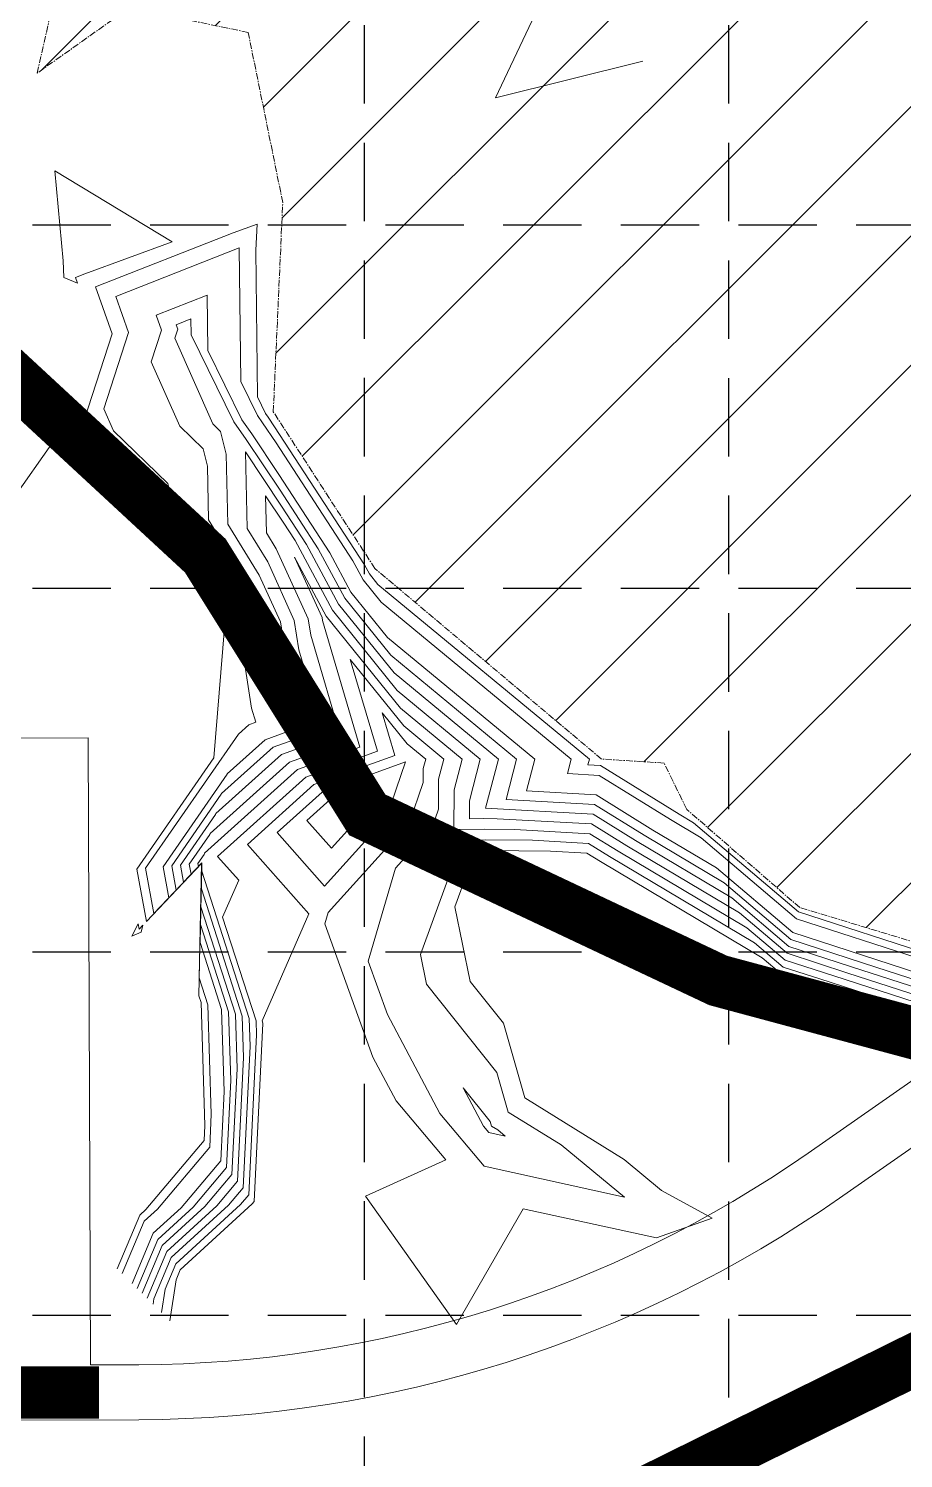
# Model space of a CAD drawing. Extents: x 18544 to 21332, y 16212 to 20668.
# Drawn here: x 19178.9 to 19346.2, y 19386 to 19659.6 of the extents above; entities that cross this region are included whole.
import ezdxf

# ---------------------------------------------------------------- set-up
doc = ezdxf.new("R2010")
doc.units = 0
doc.header["$MEASUREMENT"] = 0
doc.linetypes.add('CENTER', pattern=[2, 1.25, -0.25, 0.25, -0.25])
doc.linetypes.add('HIDDEN', pattern=[0.375, 0.25, -0.125])
for name, color, linetype, lineweight in [('27', 7, 'Continuous', 0), ('33', 7, 'Continuous', 0), ('5', 7, 'Continuous', 0), ('6', 7, 'Continuous', 0), ('62', 7, 'Continuous', 0), ('Erosion Blanket', 84, 'Continuous', 0)]:
    doc.layers.add(name, color=color, linetype=linetype, lineweight=lineweight)
doc.layers.add('GRID', color=254, linetype='HIDDEN')
doc.layers.add('SILT FENCE', color=200, linetype='Continuous')

msp = doc.modelspace()

# ---------------------------------------------------------------- hatches: boundary and pattern name
at = {"layer": 'Erosion Blanket', "linetype": 'Continuous', "lineweight": 0, "ltscale": 5}
h = msp.add_hatch(dxfattribs=at)
h.set_pattern_fill('ANSI31', color=5, scale=140, style=0)
h.set_pattern_definition([(45, (0, 0), (-12.37436867076458, 12.37436867076458), [])])
h.paths.add_polyline_path([(19245.16421046175, 19556.26077240211), (19225.72085216529, 19586.26333629261), (19227.53747436445, 19626.27216246224), (19220.92553005463, 19658.82505136876), (19198.21353793756, 19663.54895433515), (19180.58585023041, 19651.02797760552), (19187.10353653066, 19680.10099410382), (19181.32247043062, 19730.73490748314), (19154.14330128788, 19766.23067781915), (19171.59405228126, 19783.94229054842), (19182.08353716239, 19816.13616644795), (19232.07626168096, 19851.19416854763), (19268.28350883206, 19858.41222706687), (19292.80066526078, 19826.08025280007), (19318.22528201239, 19781.26115884274), (19335.34061935179, 19734.50643930784), (19353.40164697409, 19688.31959635914), (19371.45706108585, 19675.36576033815), (19377.89022098453, 19657.60348067873), (19386.98653985717, 19567.08224680929), (19377.34161281472, 19504.90227451704), (19370.21229488815, 19486.19911860103), (19354.59776565752, 19482.88797677236), (19326.3862191168, 19491.41056032289), (19304.79884744102, 19510.16859720756), (19300.44012387463, 19519.05593205359), (19288.50627309183, 19519.82029953917)])

# ---------------------------------------------------------------- linework, layer by layer
at = {"layer": '27', "color": 7, "linetype": 'Continuous', "lineweight": 0}
for p, q in [((19333.98378676107, 19435.83023094882), (19465.47655205237, 19527.6167290994)), ((18872.1406356151, 19392.25942949309), (19200.03533767205, 19393.4390061739))]:
    msp.add_line(p, q, dxfattribs=at)
for radius in [235.4999174867493, 264.4999174867493]:
    msp.add_arc((19199.1882, 19628.9374), radius, 270.2061048905911, 304.9163928011075, dxfattribs=at)
at = {"layer": '33', "color": 7, "linetype": 'Continuous', "lineweight": 0}
for p, q in [((18950.3628, 19523.0417), (19190.3613, 19523.905)), ((19190.3613, 19523.905), (19190.7929, 19403.9058))]:
    msp.add_line(p, q, dxfattribs=at)
at = {"layer": '5', "color": 254, "linetype": 'Continuous', "lineweight": 0}
for points in [[(19181.02039616688, 19727.21668026673), (19184.21542997833, 19705.396832078), (19193.21529203467, 19709.1403635609), (19319.84474423353, 19724.25642500992), (19280.38033223365, 19672.06211637623), (19268.21884381848, 19646.32693626514), (19296.38558668172, 19653.29640433363)], [(19181.02039616688, 19727.21668026673), (19184.21542997833, 19705.396832078), (19193.21529203467, 19709.1403635609), (19319.84474423353, 19724.25642500992), (19280.38033223365, 19672.06211637623), (19268.21884381848, 19646.32693626514), (19296.38558668172, 19653.29640433363)], [(19199.69259619645, 19418.55965860895), (19203.64604469131, 19427.94068179571), (19210.38454223151, 19434.1152642964), (19216.76412446974, 19441.66356523026), (19217.57636672262, 19458.3924308359), (19217.16480043947, 19471.48531525315), (19211.81245916013, 19488.15371988281), (19212.05106630451, 19499.92466530656), (19207.16295324564, 19494.76775897092), (19206.31242557451, 19499.38913219703), (19215.77974198432, 19513.07454957122), (19215.84049165319, 19513.20361521958), (19225.7119084872, 19522.08952989288), (19232.32968768883, 19524.47353904233), (19228.351475927, 19537.94096998505), (19227.08092421644, 19546.0897832606), (19223.02259163182, 19555.02403296915), (19217.03297533189, 19564.76990759301), (19216.73053134556, 19578.16599675588), (19215.65397149571, 19582.46753978088), (19214.14711652882, 19583.93024451125), (19206.88853036592, 19600.31462544939), (19207.45390787072, 19602.06302146367), (19207.1601351146, 19602.89186787012), (19209.98796779077, 19604.00471098666), (19210.02410166936, 19600.943562154), (19218.15111713614, 19584.35630986663), (19220.5710750206, 19580.95388600116), (19227.04681658681, 19571.22866569415), (19234.31391659597, 19560.06596731773), (19239.38765367596, 19550.62377038484), (19248.1994317301, 19539.67754904324), (19272.24808648336, 19519.81998808863), (19270.23120350658, 19512.06001941282), (19287.14895494553, 19511.12294801477), (19296.6482746086, 19505.23982280038), (19311.92159725639, 19496.14702733848), (19324.689602884, 19485.29927179174), (19340.96151203345, 19480.02123878292), (19357.68262774133, 19474.61727483138)], [(19199.69259619645, 19418.55965860895), (19203.64604469131, 19427.94068179571), (19210.38454223151, 19434.1152642964), (19216.76412446974, 19441.66356523026), (19217.57636672262, 19458.3924308359), (19217.16480043947, 19471.48531525315), (19211.81245916013, 19488.15371988281), (19212.05106630451, 19499.92466530656), (19207.16295324564, 19494.76775897092), (19206.31242557451, 19499.38913219703), (19215.77974198432, 19513.07454957122), (19215.84049165319, 19513.20361521958), (19225.7119084872, 19522.08952989288), (19232.32968768883, 19524.47353904233), (19228.351475927, 19537.94096998505), (19227.08092421644, 19546.0897832606), (19223.02259163182, 19555.02403296915), (19217.03297533189, 19564.76990759301), (19216.73053134556, 19578.16599675588), (19215.65397149571, 19582.46753978088), (19214.14711652882, 19583.93024451125), (19206.88853036592, 19600.31462544939), (19207.45390787072, 19602.06302146367), (19207.1601351146, 19602.89186787012), (19209.98796779077, 19604.00471098666), (19210.02410166936, 19600.943562154), (19218.15111713614, 19584.35630986663), (19220.5710750206, 19580.95388600116), (19227.04681658681, 19571.22866569415), (19234.31391659597, 19560.06596731773), (19239.38765367596, 19550.62377038484), (19248.1994317301, 19539.67754904324), (19272.24808648336, 19519.81998808863), (19270.23120350658, 19512.06001941282), (19287.14895494553, 19511.12294801477), (19296.6482746086, 19505.23982280038), (19311.92159725639, 19496.14702733848), (19324.689602884, 19485.29927179174), (19340.96151203345, 19480.02123878292), (19357.68262774133, 19474.61727483138)], [(19343.89248005615, 19471.90209103671), (19327.51617877133, 19477.19461716666), (19322.85893160497, 19478.70526376843), (19319.20455045625, 19481.81004258553), (19288.31433347576, 19500.20017492294), (19285.69728212836, 19501.82096897183), (19278.69591973022, 19502.20877325358), (19266.64033237404, 19502.35770364391), (19264.39870675985, 19502.32674958647), (19260.45712457961, 19491.54306613971), (19263.34991962951, 19477.27349637745), (19269.76082702414, 19469.26847884457), (19273.82073021638, 19454.98791295816), (19292.82824805444, 19443.18719617603), (19299.95837105014, 19437.31088033082), (19309.6252511948, 19432.01394953459), (19299.00981269265, 19428.24893406476), (19273.53189467147, 19433.79686428419), (19260.72808080081, 19411.62559183325), (19243.34434098636, 19436.17782863552), (19258.70123345744, 19443.16359016999), (19249.20822279122, 19454.42053822748), (19244.77810654927, 19462.81042566912), (19235.55268064516, 19488.28643639637), (19236.19400943327, 19490.47976777856), (19251.740409064, 19507.6720404706), (19254.38439638966, 19515.34550644856), (19254.39402887662, 19518.02815337077), (19254.85965595264, 19519.81965618152), (19251.29537491379, 19522.7627699942), (19246.52844219794, 19528.68437858822), (19248.9433004059, 19520.50936475722), (19233.49239360943, 19514.94328252815), (19220.76937834407, 19503.49045565355), (19232.50679172643, 19490.1912417951), (19223.58115872066, 19469.77052625813), (19223.7368089877, 19469.28579602344), (19223.73885658132, 19469.22065730155), (19222.08595788446, 19435.17771012604), (19221.7089934843, 19434.73168707541), (19207.95122767418, 19422.12524780725), (19207.14983187048, 19420.22363896908), (19205.95888827398, 19412.37285429223)], [(19343.89248005615, 19471.90209103671), (19327.51617877133, 19477.19461716666), (19322.85893160497, 19478.70526376843), (19319.20455045625, 19481.81004258553), (19288.31433347576, 19500.20017492294), (19285.69728212836, 19501.82096897183), (19278.69591973022, 19502.20877325358), (19266.64033237404, 19502.35770364391), (19264.39870675985, 19502.32674958647), (19260.45712457961, 19491.54306613971), (19263.34991962951, 19477.27349637745), (19269.76082702414, 19469.26847884457), (19273.82073021638, 19454.98791295816), (19292.82824805444, 19443.18719617603), (19299.95837105014, 19437.31088033082), (19309.6252511948, 19432.01394953459), (19299.00981269265, 19428.24893406476), (19273.53189467147, 19433.79686428419), (19260.72808080081, 19411.62559183325), (19243.34434098636, 19436.17782863552), (19258.70123345744, 19443.16359016999), (19249.20822279122, 19454.42053822748), (19244.77810654927, 19462.81042566912), (19235.55268064516, 19488.28643639637), (19236.19400943327, 19490.47976777856), (19251.740409064, 19507.6720404706), (19254.38439638966, 19515.34550644856), (19254.39402887662, 19518.02815337077), (19254.85965595264, 19519.81965618152), (19251.29537491379, 19522.7627699942), (19246.52844219794, 19528.68437858822), (19248.9433004059, 19520.50936475722), (19233.49239360943, 19514.94328252815), (19220.76937834407, 19503.49045565355), (19232.50679172643, 19490.1912417951), (19223.58115872066, 19469.77052625813), (19223.7368089877, 19469.28579602344), (19223.73885658132, 19469.22065730155), (19222.08595788446, 19435.17771012604), (19221.7089934843, 19434.73168707541), (19207.95122767418, 19422.12524780725), (19207.14983187048, 19420.22363896908), (19205.95888827398, 19412.37285429223)]]:
    msp.add_lwpolyline(points, dxfattribs=at)
for points in [[(19188.28580617695, 19610.85883027742), (19185.68299004486, 19611.94813392438), (19185.54375410627, 19615.16055894956), (19183.96293495285, 19632.32103353984), (19206.41728456069, 19618.76925134739), (19189.68690525224, 19612.66205486923), (19187.89641929686, 19611.9574410535)], [(19188.28580617695, 19610.85883027742), (19185.68299004486, 19611.94813392438), (19185.54375410627, 19615.16055894956), (19183.96293495285, 19632.32103353984), (19206.41728456069, 19618.76925134739), (19189.68690525224, 19612.66205486923), (19187.89641929686, 19611.9574410535)], [(19198.69231519517, 19485.95953689993), (19199.88709324626, 19488.28402470779), (19200.07633675344, 19487.25576320078), (19200.80160093997, 19488.02090906095), (19200.48399040803, 19486.6758656209)], [(19198.69231519517, 19485.95953689993), (19199.88709324626, 19488.28402470779), (19200.07633675344, 19487.25576320078), (19200.80160093997, 19488.02090906095), (19200.48399040803, 19486.6758656209)]]:
    msp.add_lwpolyline(points, close=True, dxfattribs=at)
at = {"layer": '6', "color": 254, "linetype": 'Continuous', "lineweight": 0}
for p, q in [((19203.30739194922, 19604.70498250679), (19213.06788635212, 19608.54605100253)), ((19203.30739194922, 19604.70498250679), (19213.06788635212, 19608.54605100253)), ((19213.06788635212, 19608.54605100253), (19213.19260537431, 19597.98024691)), ((19213.06788635212, 19608.54605100253), (19213.19260537431, 19597.98024691)), ((19204.32137251198, 19601.84415174414), (19203.30739194922, 19604.70498250679)), ((19204.32137251198, 19601.84415174414), (19203.30739194922, 19604.70498250679)), ((19202.36992607807, 19595.80942074343), (19204.32137251198, 19601.84415174414)), ((19202.36992607807, 19595.80942074343), (19204.32137251198, 19601.84415174414)), ((19213.19260537431, 19597.98024691), (19219.67912518998, 19584.74124901883)), ((19213.19260537431, 19597.98024691), (19219.67912518998, 19584.74124901883)), ((19207.83183249916, 19583.48057963805), (19202.36992607807, 19595.80942074343)), ((19207.83183249916, 19583.48057963805), (19202.36992607807, 19595.80942074343)), ((19219.67912518998, 19584.74124901883), (19221.61059742729, 19582.0256285165)), ((19219.67912518998, 19584.74124901883), (19221.61059742729, 19582.0256285165)), ((19212.29041119724, 19579.15263548082), (19207.83183249916, 19583.48057963805)), ((19212.29041119724, 19579.15263548082), (19207.83183249916, 19583.48057963805)), ((19221.61059742729, 19582.0256285165), (19226.77916467788, 19574.26351283303)), ((19221.61059742729, 19582.0256285165), (19226.77916467788, 19574.26351283303)), ((19213.11484930265, 19575.85847958007), (19212.29041119724, 19579.15263548082)), ((19213.11484930265, 19575.85847958007), (19212.29041119724, 19579.15263548082)), ((19213.3464633137, 19565.59964783776), (19213.11484930265, 19575.85847958007)), ((19213.3464633137, 19565.59964783776), (19213.11484930265, 19575.85847958007)), ((19226.77916467788, 19574.26351283303), (19236.52735038606, 19559.28971907102)), ((19226.77916467788, 19574.26351283303), (19236.52735038606, 19559.28971907102)), ((19221.38101519212, 19552.52640051271), (19213.3464633137, 19565.59964783776)), ((19221.38101519212, 19552.52640051271), (19213.3464633137, 19565.59964783776)), ((19236.52735038606, 19559.28971907102), (19240.56605337993, 19551.77371490524)), ((19236.52735038606, 19559.28971907102), (19240.56605337993, 19551.77371490524)), ((19224.42425708487, 19545.82683057649), (19221.38101519212, 19552.52640051271)), ((19224.42425708487, 19545.82683057649), (19221.38101519212, 19552.52640051271)), ((19240.56605337993, 19551.77371490524), (19247.58024309214, 19543.06050485244)), ((19240.56605337993, 19551.77371490524), (19247.58024309214, 19543.06050485244)), ((19226.09074264046, 19535.13865510117), (19224.42425708487, 19545.82683057649)), ((19226.09074264046, 19535.13865510117), (19224.42425708487, 19545.82683057649)), ((19247.58024309214, 19543.06050485244), (19275.72577258827, 19519.82005446944)), ((19247.58024309214, 19543.06050485244), (19275.72577258827, 19519.82005446944)), ((19229.00696514481, 19525.26637390057), (19226.09074264046, 19535.13865510117)), ((19229.00696514481, 19525.26637390057), (19226.09074264046, 19535.13865510117)), ((19224.15581146275, 19523.51877936644), (19229.00696514481, 19525.26637390057)), ((19224.15581146275, 19523.51877936644), (19229.00696514481, 19525.26637390057)), ((19216.91958331553, 19517.00497218543), (19224.15581146275, 19523.51877936644)), ((19216.91958331553, 19517.00497218543), (19224.15581146275, 19523.51877936644)), ((19275.72577258827, 19519.82005446944), (19274.14030843226, 19513.71997214271)), ((19275.72577258827, 19519.82005446944), (19274.14030843226, 19513.71997214271)), ((19204.64709071932, 19499.23431291238), (19216.8750508591, 19516.91036079593)), ((19204.64709071932, 19499.23431291238), (19216.8750508591, 19516.91036079593)), ((19216.8750508591, 19516.91036079593), (19216.91958331553, 19517.00497218543)), ((19216.8750508591, 19516.91036079593), (19216.91958331553, 19517.00497218543)), ((19274.14030843226, 19513.71997214271), (19287.43928950774, 19512.98334382458)), ((19274.14030843226, 19513.71997214271), (19287.43928950774, 19512.98334382458)), ((19287.43928950774, 19512.98334382458), (19298.31506283456, 19506.24775237586)), ((19287.43928950774, 19512.98334382458), (19298.31506283456, 19506.24775237586)), ((19298.31506283456, 19506.24775237586), (19310.46500661641, 19499.01442428968)), ((19298.31506283456, 19506.24775237586), (19310.46500661641, 19499.01442428968)), ((19212.03998957183, 19499.90584105045), (19205.74562994781, 19493.26535981628)), ((19212.03998957183, 19499.90584105045), (19205.74562994781, 19493.26535981628)), ((19211.73273825495, 19484.74854768517), (19212.03998957183, 19499.90584105045)), ((19211.73273825495, 19484.74854768517), (19212.03998957183, 19499.90584105045)), ((19205.74562994781, 19493.26535981628), (19204.64709071932, 19499.23431291238)), ((19205.74562994781, 19493.26535981628), (19204.64709071932, 19499.23431291238)), ((19310.46500661641, 19499.01442428968), (19325.05573714103, 19486.61807339702)), ((19310.46500661641, 19499.01442428968), (19325.05573714103, 19486.61807339702)), ((19325.05573714103, 19486.61807339702), (19343.65057868588, 19480.58656310618)), ((19325.05573714103, 19486.61807339702), (19343.65057868588, 19480.58656310618)), ((19215.85039873043, 19471.92521909848), (19211.73273825495, 19484.74854768517)), ((19215.85039873043, 19471.92521909848), (19211.73273825495, 19484.74854768517)), ((19343.65057868588, 19480.58656310618), (19357.07429433271, 19476.24825956603)), ((19343.65057868588, 19480.58656310618), (19357.07429433271, 19476.24825956603)), ((19216.3438687521, 19456.22678554033), (19215.85039873043, 19471.92521909848)), ((19216.3438687521, 19456.22678554033), (19215.85039873043, 19471.92521909848)), ((19215.6997577868, 19442.96073624989), (19216.3438687521, 19456.22678554033)), ((19215.6997577868, 19442.96073624989), (19216.3438687521, 19456.22678554033)), ((19208.11965198218, 19433.99197973876), (19215.6997577868, 19442.96073624989)), ((19208.11965198218, 19433.99197973876), (19215.6997577868, 19442.96073624989)), ((19202.78500809656, 19429.10376859645), (19208.11965198218, 19433.99197973876)), ((19202.78500809656, 19429.10376859645), (19208.11965198218, 19433.99197973876)), ((19198.7384182004, 19419.50173288061), (19202.78500809656, 19429.10376859645)), ((19198.7384182004, 19419.50173288061), (19202.78500809656, 19429.10376859645))]:
    msp.add_line(p, q, dxfattribs=at)
for points in [[(19351.71777864315, 19482.28253607898), (19326.15413990906, 19490.57447821284), (19306.0952346965, 19507.61661514328), (19303.31542751549, 19509.27154110233), (19288.31029320048, 19518.56453125096), (19285.86762320628, 19518.6998303293), (19286.15883090915, 19519.82025361492), (19245.72267718436, 19553.20937228309), (19244.10125249794, 19555.22354846645), (19243.16765175329, 19556.96097434004), (19225.97620895108, 19583.36805424971), (19224.72916465041, 19585.24085606555), (19224.26314934538, 19585.89606647542), (19222.6981164861, 19589.09030117801), (19222.36644800562, 19617.18821439558), (19222.61525207068, 19622.16151509446), (19218.0668522599, 19620.50118386182), (19191.74916245918, 19610.14432641682), (19194.92376642964, 19601.18754257942), (19188.81411321451, 19582.29380662252), (19188.88598041017, 19582.13158501541), (19202.19973030183, 19569.20792257759), (19202.26780317393, 19568.93592805567), (19202.28692726524, 19568.08886856289), (19216.34803944822, 19545.20963397931), (19216.33640603962, 19545.04628815577), (19216.41081895505, 19544.91313904538), (19214.38779144261, 19520.07240310374), (19199.6510861507, 19498.76985505844), (19201.49366005127, 19488.75816235542), (19212.00675937071, 19499.84936827906), (19211.49357553636, 19474.53303110141), (19211.90719360027, 19473.24493063753), (19212.64637483749, 19449.72984965972), (19212.50665773797, 19446.85224931486), (19201.32498123112, 19433.62212607196), (19200.20189830623, 19432.59302898953), (19195.8758842096, 19422.32795569817)], [(19351.71777864315, 19482.28253607898), (19326.15413990906, 19490.57447821284), (19306.0952346965, 19507.61661514328), (19303.31542751549, 19509.27154110233), (19288.31029320048, 19518.56453125096), (19285.86762320628, 19518.6998303293), (19286.15883090915, 19519.82025361492), (19245.72267718436, 19553.20937228309), (19244.10125249794, 19555.22354846645), (19243.16765175329, 19556.96097434004), (19225.97620895108, 19583.36805424971), (19224.72916465041, 19585.24085606555), (19224.26314934538, 19585.89606647542), (19222.6981164861, 19589.09030117801), (19222.36644800562, 19617.18821439558), (19222.61525207068, 19622.16151509446), (19218.0668522599, 19620.50118386182), (19191.74916245918, 19610.14432641682), (19194.92376642964, 19601.18754257942), (19188.81411321451, 19582.29380662252), (19188.88598041017, 19582.13158501541), (19202.19973030183, 19569.20792257759), (19202.26780317393, 19568.93592805567), (19202.28692726524, 19568.08886856289), (19216.34803944822, 19545.20963397931), (19216.33640603962, 19545.04628815577), (19216.41081895505, 19544.91313904538), (19214.38779144261, 19520.07240310374), (19199.6510861507, 19498.76985505844), (19201.49366005127, 19488.75816235542), (19212.00675937071, 19499.84936827906), (19211.49357553636, 19474.53303110141), (19211.90719360027, 19473.24493063753), (19212.64637483749, 19449.72984965972), (19212.50665773797, 19446.85224931486), (19201.32498123112, 19433.62212607196), (19200.20189830623, 19432.59302898953), (19195.8758842096, 19422.32795569817)], [(19349.02871199072, 19481.71721175573), (19325.78800565203, 19489.25567660756), (19307.55182533646, 19504.74921819208), (19301.64863928953, 19508.26361152684), (19288.01995863521, 19516.70413544114), (19281.95851828059, 19517.03987759941), (19282.68114480117, 19519.82018723411), (19246.34186581927, 19549.82641647084), (19242.92285279397, 19554.07360394604), (19240.95421796625, 19557.7372225837), (19226.24386086001, 19580.33320711081), (19223.68964224067, 19584.16911355022), (19222.73514129155, 19585.51112732322), (19219.52961278115, 19592.05361642201), (19219.22772348094, 19617.62873103122), (19195.60190562151, 19608.33121178015), (19198.05630179144, 19601.40641229896), (19193.33271750237, 19586.79901132847), (19195.20126443983, 19582.58124988861), (19205.5632906003, 19572.52282687765), (19205.88348521684, 19571.24344523148), (19205.97343928343, 19567.25912832118), (19218.09786231269, 19547.53113560595), (19219.11092281869, 19545.30092520524), (19221.56927606738, 19529.53402533341), (19222.36152005677, 19526.85204361705), (19221.04361741386, 19526.3772783105), (19219.07776664632, 19524.60768611408), (19219.06566860561, 19524.58198323923), (19201.31642100589, 19498.92467434309), (19202.9109833491, 19490.26056150701), (19212.0178361034, 19499.86819253517), (19211.57329644154, 19477.938203296), (19213.22159531236, 19472.8050267922), (19213.87887280801, 19451.89549495529), (19213.57102442091, 19445.55507829219), (19203.58987148045, 19433.7454106296), (19201.06293490402, 19431.42994219184), (19196.83006220738, 19421.38588142482)], [(19349.02871199072, 19481.71721175573), (19325.78800565203, 19489.25567660756), (19307.55182533646, 19504.74921819208), (19301.64863928953, 19508.26361152684), (19288.01995863521, 19516.70413544114), (19281.95851828059, 19517.03987759941), (19282.68114480117, 19519.82018723411), (19246.34186581927, 19549.82641647084), (19242.92285279397, 19554.07360394604), (19240.95421796625, 19557.7372225837), (19226.24386086001, 19580.33320711081), (19223.68964224067, 19584.16911355022), (19222.73514129155, 19585.51112732322), (19219.52961278115, 19592.05361642201), (19219.22772348094, 19617.62873103122), (19195.60190562151, 19608.33121178015), (19198.05630179144, 19601.40641229896), (19193.33271750237, 19586.79901132847), (19195.20126443983, 19582.58124988861), (19205.5632906003, 19572.52282687765), (19205.88348521684, 19571.24344523148), (19205.97343928343, 19567.25912832118), (19218.09786231269, 19547.53113560595), (19219.11092281869, 19545.30092520524), (19221.56927606738, 19529.53402533341), (19222.36152005677, 19526.85204361705), (19221.04361741386, 19526.3772783105), (19219.07776664632, 19524.60768611408), (19219.06566860561, 19524.58198323923), (19201.31642100589, 19498.92467434309), (19202.9109833491, 19490.26056150701), (19212.0178361034, 19499.86819253517), (19211.57329644154, 19477.938203296), (19213.22159531236, 19472.8050267922), (19213.87887280801, 19451.89549495529), (19213.57102442091, 19445.55507829219), (19203.58987148045, 19433.7454106296), (19201.06293490402, 19431.42994219184), (19196.83006220738, 19421.38588142482)], [(19176.22927998596, 19569.9530791406), (19183.32719088107, 19580.08280086062), (19181.30726914579, 19588.21753248696), (19165.04723552355, 19607.56658794214)], [(19176.22927998596, 19569.9530791406), (19183.32719088107, 19580.08280086062), (19181.30726914579, 19588.21753248696), (19165.04723552355, 19607.56658794214)], [(19358.29096114994, 19472.98629009369), (19338.27244538103, 19479.45591445967), (19324.32346863003, 19483.98047018952), (19313.37818789636, 19493.27963039033), (19294.98148638264, 19504.23189322489), (19286.85862038331, 19509.26255220802), (19266.32209858394, 19510.40006668295), (19268.77040037843, 19519.81992170781), (19248.81862036806, 19536.29459323405), (19238.20925396893, 19549.47382586444), (19232.10048280587, 19560.84221556139), (19227.31446849574, 19568.19381855525), (19220.38862468948, 19578.59499904172), (19220.71948734703, 19563.9401673513), (19224.66416807459, 19557.52166542253), (19229.737591348, 19546.35273594775), (19230.61220921049, 19540.74328486892), (19235.65241023286, 19523.68070418714), (19227.26800551164, 19520.66028041932), (19214.76139998779, 19509.40225825678), (19214.68443310953, 19509.23873834956), (19207.9777604297, 19499.54395148168), (19208.58027654653, 19496.27015812555), (19212.0621430372, 19499.94348956267), (19211.89218006531, 19491.5588920774), (19218.4792021485, 19471.04541140782), (19218.80886469619, 19460.55807612843), (19217.82849115268, 19440.36639421064), (19212.6494324839, 19434.23854885098), (19204.5070812891, 19426.77759499802), (19200.6467741936, 19417.61758433621)], [(19358.29096114994, 19472.98629009369), (19338.27244538103, 19479.45591445967), (19324.32346863003, 19483.98047018952), (19313.37818789636, 19493.27963039033), (19294.98148638264, 19504.23189322489), (19286.85862038331, 19509.26255220802), (19266.32209858394, 19510.40006668295), (19268.77040037843, 19519.81992170781), (19248.81862036806, 19536.29459323405), (19238.20925396893, 19549.47382586444), (19232.10048280587, 19560.84221556139), (19227.31446849574, 19568.19381855525), (19220.38862468948, 19578.59499904172), (19220.71948734703, 19563.9401673513), (19224.66416807459, 19557.52166542253), (19229.737591348, 19546.35273594775), (19230.61220921049, 19540.74328486892), (19235.65241023286, 19523.68070418714), (19227.26800551164, 19520.66028041932), (19214.76139998779, 19509.40225825678), (19214.68443310953, 19509.23873834956), (19207.9777604297, 19499.54395148168), (19208.58027654653, 19496.27015812555), (19212.0621430372, 19499.94348956267), (19211.89218006531, 19491.5588920774), (19218.4792021485, 19471.04541140782), (19218.80886469619, 19460.55807612843), (19217.82849115268, 19440.36639421064), (19212.6494324839, 19434.23854885098), (19204.5070812891, 19426.77759499802), (19200.6467741936, 19417.61758433621)], [(19201.60095219087, 19416.67551006336), (19205.36811788385, 19425.61450820032), (19214.91432273324, 19434.36183340861), (19218.89285783563, 19439.06922318796), (19220.04136266671, 19462.72372142094), (19219.79360386059, 19470.60550756249), (19211.97190097354, 19494.96406427198), (19212.07321976989, 19499.96231381878), (19209.99759984436, 19497.77255728019), (19209.64309528795, 19499.69877076632), (19213.58912423475, 19505.4029271279), (19213.6823083224, 19505.60090129093), (19228.82410253609, 19519.23103094577), (19238.97513277688, 19522.8878693289), (19232.87294249703, 19543.54559974975), (19232.39425847957, 19546.61568863186), (19226.3057445143, 19560.01929787591), (19224.40599936216, 19563.11042710959), (19224.24665700553, 19570.16814542985), (19227.58212040468, 19565.15897141636), (19229.88704901578, 19561.61846380505), (19237.03085426496, 19548.32388134709), (19249.43780900296, 19532.9116374218), (19265.29271427045, 19519.81985532396), (19263.22147659535, 19511.85075663625), (19263.20907636952, 19508.39729465926), (19265.89137761773, 19508.43433389996), (19268.51969929807, 19508.40186455885), (19286.56828581805, 19507.40215639821), (19293.31469815363, 19503.22396364941), (19314.83477853633, 19490.41223343913), (19323.957334373, 19482.66166858425), (19335.5833787286, 19478.89059013642), (19358.8992945555, 19471.35530535905)], [(19201.60095219087, 19416.67551006336), (19205.36811788385, 19425.61450820032), (19214.91432273324, 19434.36183340861), (19218.89285783563, 19439.06922318796), (19220.04136266671, 19462.72372142094), (19219.79360386059, 19470.60550756249), (19211.97190097354, 19494.96406427198), (19212.07321976989, 19499.96231381878), (19209.99759984436, 19497.77255728019), (19209.64309528795, 19499.69877076632), (19213.58912423475, 19505.4029271279), (19213.6823083224, 19505.60090129093), (19228.82410253609, 19519.23103094577), (19238.97513277688, 19522.8878693289), (19232.87294249703, 19543.54559974975), (19232.39425847957, 19546.61568863186), (19226.3057445143, 19560.01929787591), (19224.40599936216, 19563.11042710959), (19224.24665700553, 19570.16814542985), (19227.58212040468, 19565.15897141636), (19229.88704901578, 19561.61846380505), (19237.03085426496, 19548.32388134709), (19249.43780900296, 19532.9116374218), (19265.29271427045, 19519.81985532396), (19263.22147659535, 19511.85075663625), (19263.20907636952, 19508.39729465926), (19265.89137761773, 19508.43433389996), (19268.51969929807, 19508.40186455885), (19286.56828581805, 19507.40215639821), (19293.31469815363, 19503.22396364941), (19314.83477853633, 19490.41223343913), (19323.957334373, 19482.66166858425), (19335.5833787286, 19478.89059013642), (19358.8992945555, 19471.35530535905)], [(19202.75576214631, 19415.53534884379), (19202.91554615925, 19416.5886563921), (19206.22915448164, 19424.45142140263), (19217.17921298257, 19434.4851179632), (19219.95722451857, 19437.77205216834), (19221.27386063723, 19464.88936671651), (19221.10800556963, 19470.1656037141), (19212.05162187872, 19498.36923646657), (19212.08429650563, 19499.98113807489), (19211.41492314219, 19499.27495643483), (19211.30843014313, 19499.85359005097), (19212.49381535997, 19501.56711590625), (19212.60321666006, 19501.79954432508), (19230.38019956053, 19517.80178147526), (19242.2978553209, 19522.09503447066), (19235.13367578356, 19546.34791463362), (19235.05092561113, 19546.87864131901), (19229.80238835414, 19558.43307691275), (19235.85245455794, 19547.17393682669), (19250.05699764092, 19529.5286816126), (19261.81502816553, 19519.81978894315), (19260.27899402448, 19513.90988888211), (19260.25176808374, 19506.32746711936), (19266.14102920316, 19506.40879048128), (19271.91177277444, 19506.33750079043), (19286.27795125584, 19505.5417605884), (19291.64790992767, 19502.21603407392), (19316.29136917631, 19487.54483648793), (19323.59120011597, 19481.34286697898), (19332.89431207618, 19478.32526581317), (19359.50762796411, 19469.72432062136)], [(19202.75576214631, 19415.53534884379), (19202.91554615925, 19416.5886563921), (19206.22915448164, 19424.45142140263), (19217.17921298257, 19434.4851179632), (19219.95722451857, 19437.77205216834), (19221.27386063723, 19464.88936671651), (19221.10800556963, 19470.1656037141), (19212.05162187872, 19498.36923646657), (19212.08429650563, 19499.98113807489), (19211.41492314219, 19499.27495643483), (19211.30843014313, 19499.85359005097), (19212.49381535997, 19501.56711590625), (19212.60321666006, 19501.79954432508), (19230.38019956053, 19517.80178147526), (19242.2978553209, 19522.09503447066), (19235.13367578356, 19546.34791463362), (19235.05092561113, 19546.87864131901), (19229.80238835414, 19558.43307691275), (19235.85245455794, 19547.17393682669), (19250.05699764092, 19529.5286816126), (19261.81502816553, 19519.81978894315), (19260.27899402448, 19513.90988888211), (19260.25176808374, 19506.32746711936), (19266.14102920316, 19506.40879048128), (19271.91177277444, 19506.33750079043), (19286.27795125584, 19505.5417605884), (19291.64790992767, 19502.21603407392), (19316.29136917631, 19487.54483648793), (19323.59120011597, 19481.34286697898), (19332.89431207618, 19478.32526581317), (19359.50762796411, 19469.72432062136)], [(19204.35732521096, 19413.9541015672), (19205.03268901639, 19418.40614768212), (19207.09019107639, 19423.28833460494), (19219.44410323496, 19434.60840251778), (19221.02159120152, 19436.47488114567), (19222.5063586108, 19467.05501200903), (19222.42240727867, 19469.72569986877), (19216.04074555193, 19489.59964181036), (19219.10966400037, 19496.62093773309), (19215.07396541948, 19501.19363332927), (19231.93629658498, 19516.37253200171), (19245.62057786187, 19521.30219961547), (19240.43002056948, 19538.87378103275), (19250.67618627582, 19526.1457258034), (19258.33734205756, 19519.81972256233), (19257.33651145054, 19515.96902112491), (19257.31580713828, 19510.20287200842), (19256.12113588977, 19506.73565827204), (19249.09658003784, 19498.96742365795), (19243.88086618549, 19481.12978854946), (19247.57015076449, 19470.94183034761), (19257.57484392224, 19451.99464140141), (19266.03371304056, 19441.96399321268), (19292.87382410963, 19436.02775890683), (19280.73807358623, 19446.02948021485), (19270.64464749596, 19452.2959303415), (19268.48874617756, 19459.87923698538), (19254.99709281594, 19476.72566995453), (19253.84025254982, 19482.43212775964), (19261.84071864071, 19504.32041774957), (19266.3906807886, 19504.38324706259), (19275.30384625385, 19504.27313702201), (19285.98761669057, 19503.68136477859), (19289.98112170171, 19501.20810449843), (19317.74795981628, 19484.67743953673), (19323.22506585894, 19480.0240653737), (19330.20524542375, 19477.75994148992), (19360.11596137272, 19468.09333588672)], [(19204.35732521096, 19413.9541015672), (19205.03268901639, 19418.40614768212), (19207.09019107639, 19423.28833460494), (19219.44410323496, 19434.60840251778), (19221.02159120152, 19436.47488114567), (19222.5063586108, 19467.05501200903), (19222.42240727867, 19469.72569986877), (19216.04074555193, 19489.59964181036), (19219.10966400037, 19496.62093773309), (19215.07396541948, 19501.19363332927), (19231.93629658498, 19516.37253200171), (19245.62057786187, 19521.30219961547), (19240.43002056948, 19538.87378103275), (19250.67618627582, 19526.1457258034), (19258.33734205756, 19519.81972256233), (19257.33651145054, 19515.96902112491), (19257.31580713828, 19510.20287200842), (19256.12113588977, 19506.73565827204), (19249.09658003784, 19498.96742365795), (19243.88086618549, 19481.12978854946), (19247.57015076449, 19470.94183034761), (19257.57484392224, 19451.99464140141), (19266.03371304056, 19441.96399321268), (19292.87382410963, 19436.02775890683), (19280.73807358623, 19446.02948021485), (19270.64464749596, 19452.2959303415), (19268.48874617756, 19459.87923698538), (19254.99709281594, 19476.72566995453), (19253.84025254982, 19482.43212775964), (19261.84071864071, 19504.32041774957), (19266.3906807886, 19504.38324706259), (19275.30384625385, 19504.27313702201), (19285.98761669057, 19503.68136477859), (19289.98112170171, 19501.20810449843), (19317.74795981628, 19484.67743953673), (19323.22506585894, 19480.0240653737), (19330.20524542375, 19477.75994148992), (19360.11596137272, 19468.09333588672)]]:
    msp.add_lwpolyline(points, dxfattribs=at)
for points in [[(19235.52530422681, 19495.52115753349), (19247.35968223823, 19508.60842266915), (19251.03421834163, 19519.27278081607), (19235.04849063387, 19513.5140330546), (19226.4647912656, 19505.78727797784)], [(19235.52530422681, 19495.52115753349), (19247.35968223823, 19508.60842266915), (19251.03421834163, 19519.27278081607), (19235.04849063387, 19513.5140330546), (19226.4647912656, 19505.78727797784)], [(19236.85146751305, 19502.76860939055), (19242.97895540941, 19509.54480486465), (19244.88152058779, 19515.06649138157), (19236.60458765832, 19512.08478358409), (19232.16020419019, 19508.08410030519)], [(19236.85146751305, 19502.76860939055), (19242.97895540941, 19509.54480486465), (19244.88152058779, 19515.06649138157), (19236.60458765832, 19512.08478358409), (19232.16020419019, 19508.08410030519)], [(19238.17763079928, 19510.0160612476), (19238.59822858364, 19510.48118706321), (19238.72882283395, 19510.86020194708), (19238.16068468276, 19510.65553411054), (19237.85561711478, 19510.38092262948)], [(19238.17763079928, 19510.0160612476), (19238.59822858364, 19510.48118706321), (19238.72882283395, 19510.86020194708), (19238.16068468276, 19510.65553411054), (19237.85561711478, 19510.38092262948)], [(19322.35046549272, 19475.99531818598), (19322.13804546648, 19476.06396852016), (19322.12666309092, 19476.06766056093), (19322.11773173315, 19476.07524868313), (19320.37583291116, 19477.11226794031), (19321.85267010102, 19475.95207529221), (19322.04714052248, 19475.93411894894), (19322.1512330607, 19475.69121759087)], [(19322.35046549272, 19475.99531818598), (19322.13804546648, 19476.06396852016), (19322.12666309092, 19476.06766056093), (19322.11773173315, 19476.07524868313), (19320.37583291116, 19477.11226794031), (19321.85267010102, 19475.95207529221), (19322.04714052248, 19475.93411894894), (19322.1512330607, 19475.69121759087)], [(19262.04556053346, 19456.94692579424), (19265.94146505631, 19449.56874457839), (19266.92981477401, 19448.39674532304), (19270.06586237068, 19447.70314486526), (19268.64789911496, 19448.87176425062), (19267.46856477554, 19449.6039477279), (19267.21666532792, 19450.48999512619)], [(19262.04556053346, 19456.94692579424), (19265.94146505631, 19449.56874457839), (19266.92981477401, 19448.39674532304), (19270.06586237068, 19447.70314486526), (19268.64789911496, 19448.87176425062), (19267.46856477554, 19449.6039477279), (19267.21666532792, 19450.48999512619)]]:
    msp.add_lwpolyline(points, close=True, dxfattribs=at)
at = {"layer": '62', "color": 7, "linetype": 'Continuous', "lineweight": 0}
msp.add_lwpolyline([(19903.4143, 19934.7838), (19783.39416566057, 19934.56093419904), (19793.41446581317, 19924.5812340495), (19793.98350000001, 19643.79689999999, 0.09147596301312605), (19802.30341737114, 19599.20806036866), (19810.6241, 19577.93530000001, -0.09136290876735925), (19819.21238246092, 19533.4534998507, 0.09368780972552805), (19837.23875003204, 19442.34708009583), (19832.84799837336, 19427.57489452803), (19812.7638, 19414.1025), (19772.3874, 19474.2942), (19715.5201, 19712.6031), (19598.7974, 19684.7498), (19578.98225477463, 19767.78768920863, -0.2679491170445827), (19593.24880000075, 19815.70909999918, 0.9662724869985678), (19527.08315938597, 19890.61144928434), (19386.541, 19890.3266), (19386.64004832301, 19841.4125070925), (19459.4667558916, 19536.22636040834), (19327.97380000008, 19444.44010000006, -0.1526208935958246), (19199.99760003357, 19403.938890347), (19190.7929, 19403.9058), (19190.3613, 19523.905), (18950.3628, 19523.0417)], format="xyb", dxfattribs=at)
at = {"layer": '62', "color": 5, "linetype": 'CENTER', "lineweight": 0}
msp.add_lwpolyline([(19371.45706108585, 19675.36576033815), (19377.89022098453, 19657.60348067873), (19386.98653985717, 19567.08224680929), (19377.34161281472, 19504.90227451704), (19370.21229488815, 19486.19911860103), (19354.59776565752, 19482.88797677236), (19326.3862191168, 19491.41056032289), (19304.79884744102, 19510.16859720756), (19300.44012387463, 19519.05593205359), (19288.50627309183, 19519.82029953917), (19245.16421046175, 19556.26077240211), (19225.72085216529, 19586.26333629261), (19227.53747436445, 19626.27216246224), (19220.92553005463, 19658.82505136876), (19198.21353793756, 19663.54895433515), (19180.58585023041, 19651.02797760552), (19187.10353653066, 19680.10099410382)], dxfattribs=at)
at = {"layer": 'Erosion Blanket', "linetype": 'Continuous', "lineweight": 0, "const_width": 10, "flags": 128}
msp.add_lwpolyline([(18907.1215479671, 19555.95984884345), (18890.22689203064, 19528.64285214692), (18860.73810924505, 19476.15736682597), (18861.96684932667, 19407.4044754736), (18866.26725601735, 19399.73114862283), (18873.33229729251, 19397.88957362476), (19192.38856986564, 19398.66369395974)], dxfattribs=at)
msp.add_lwpolyline([(19213.07250403568, 19023.93899579069), (19326.7907523545, 19084.61298941805), (19370.65734853264, 19111.13042674627), (19667.8095146204, 19310.81323964118), (19672.99417598979, 19318.32279538798), (19670.32060452124, 19325.44680324162), (19645.62811849911, 19361.92330559601), (19611.12076661336, 19440.45777489409), (19588.78790462385, 19533.57746190622), (19583.40281872177, 19540.65750829674), (19575.89207000491, 19541.08230498418), (19547.54953195131, 19534.28546420066), (19510.42087197131, 19517.57656784888), (19353.52144877698, 19407.48264481657), (19280.6346654306, 19371.409978324), (19200.59832591451, 19358.96808709093), (19163.03797291053, 19358.96808709093), (19153.88441620727, 19355.17699118745), (19152.37587735819, 19347.73465544854), (19153.22378022853, 19221.42291491523), (19195.39971132574, 19025.89203361314), (19200.93773185598, 19021.57905066553), (19209.97770445765, 19022.39281837872)], close=True, dxfattribs=at)
at = {"layer": 'GRID', "color": 252, "linetype": 'HIDDEN', "ltscale": 60}
for p, q in [((19243.16490492151, 16562.7205082797), (19243.18050591294, 20592.62892090777)), ((19312.88388809576, 16562.70954699759), (19312.80952616817, 20592.61252627931)), ((18617.1692667028, 19622.00845434051), (21259.21456092906, 19622.00845434051)), ((18617.1692667028, 19552.48094659755), (21259.21456092906, 19552.48094659755)), ((18617.1692667028, 19482.95343885497), (21259.21456092906, 19482.95343885497)), ((18617.1692667028, 19413.42593111201), (21259.21456092906, 19413.42593111201))]:
    msp.add_line(p, q, dxfattribs=at)
at = {"layer": 'SILT FENCE', "linetype": 'Continuous', "lineweight": 0, "const_width": 10, "flags": 128}
msp.add_lwpolyline([(19143.24632165177, 19623.10400141138), (19212.72871346387, 19558.72206601988), (19243.68813264452, 19509.14675276721), (19310.78290967833, 19477.46214297195), (19354.34244389846, 19465.74385582068), (19390.52139264567, 19495.06339710009), (19412.00672566622, 19559.06364420555), (19409.16905090663, 19614.96259312495), (19393.29509910898, 19745.98451579116)], dxfattribs=at)

doc.saveas('drawing.dxf')
